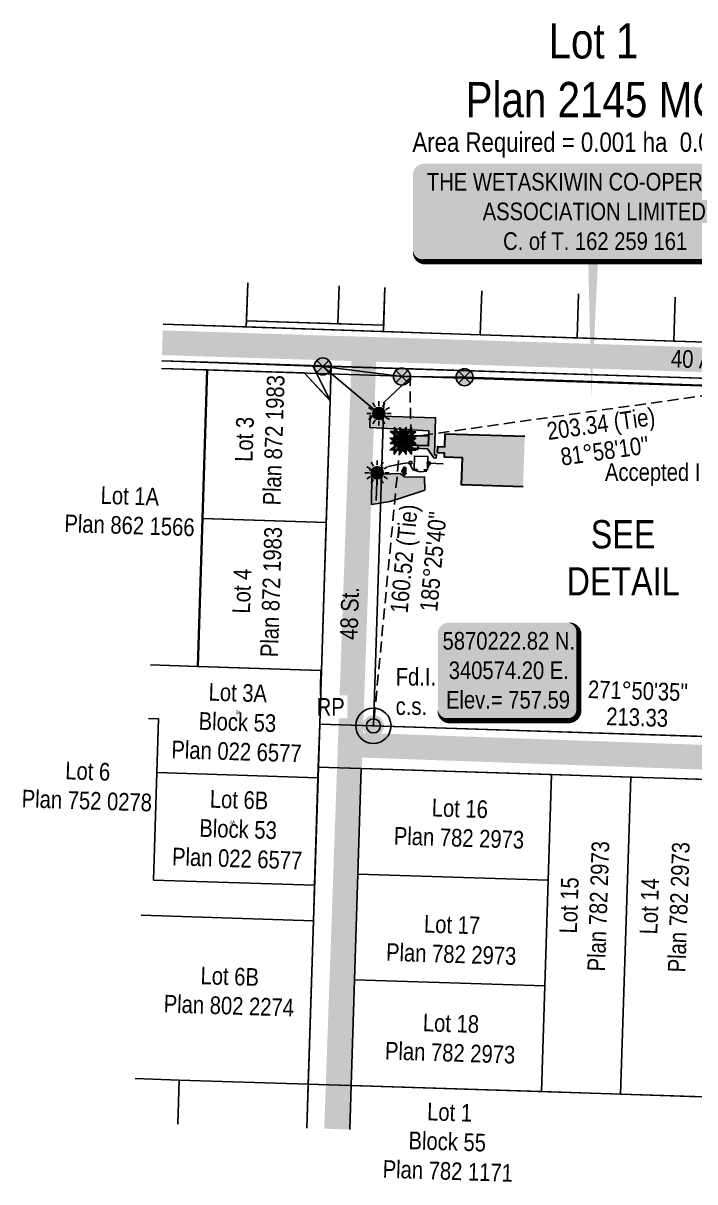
# Model space of a CAD drawing. Extents: x 337424 to 345320, y 5869779 to 5874235.
# Drawn here: x 340376 to 340757, y 5869964 to 5870621 of the extents above; entities that cross this region are included whole.
import ezdxf
from ezdxf.enums import TextEntityAlignment as Align

# ---------------------------------------------------------------- set-up
doc = ezdxf.new("R2010")
doc.units = 0
doc.header["$LTSCALE"] = 5
for name, pattern in [('foc-TIELINE', [1.875, 1.25, -0.625]), ('POWERLINE5', [7.8, 2.4, -0.6, 0.6, -0.6, 0.6, -0.6, 2.4]), ('UG_PIPE', [1.875, 1.25, -0.625])]:
    doc.linetypes.add(name, pattern=pattern)
for name, color, linetype in [('15', 37, 'Continuous'), ('30', 20, 'Continuous'), ('32', 7, 'Continuous'), ('35', 37, 'Continuous'), ('AS-FENCE', 48, 'foc-FENCE'), ('AS-OWNER', 7, 'Continuous'), ('AS-PIPE-UG', 44, 'UG_PIPE'), ('AS-POWER', 104, 'foc-POWER'), ('AS-POWER-EXISTING', 72, 'POWERLINE5'), ('AS-POWER-EXISTING-PP', 72, 'Continuous'), ('AS-POWER-EXISTING-T', 72, 'Continuous'), ('AS-ROADS', 254, 'Continuous'), ('AS-SYMBOL', 7, 'Continuous'), ('AS-TELEPHONE', 224, 'foc-TEL'), ('C-SYMBOL', 7, 'Continuous'), ('DETAIL-T', 7, 'Continuous'), ('L-AREAREQUIRED', 7, 'Continuous'), ('L-BD', 7, 'Continuous'), ('L-MON', 1, 'Continuous'), ('L-ROAD-T', 7, 'Continuous'), ('L-TIE', 7, 'foc-TIELINE'), ('L-TITLEDB', 4, 'Continuous'), ('L-TITLEDB-T', 4, 'Continuous'), ('P-PROPOSED', 10, 'Continuous'), ('P-PROPOSED-H', 21, 'Continuous')]:
    doc.layers.add(name, color=color, linetype=linetype)
doc.layers.add('AS-STRUCTURE', color=7, linetype='Continuous', lineweight=30, true_color=0x595959)
doc.layers.add('AS-STRUCTURE-H', color=7, linetype='Continuous', true_color=0xa8a8a8)
doc.styles.add('100L', font='ARIALN.TTF', dxfattribs={"height": 11})
doc.styles.add('175L', font='ARIALN.TTF', dxfattribs={"height": 20})
doc.styles.add('80', font='ARIALN.TTF', dxfattribs={"height": 10})
doc.styles.add('80CG', font='ARIALN.TTF', dxfattribs={"height": 10})
doc.styles.add('80L', font='ARIALN.TTF', dxfattribs={"height": 10})
doc.styles.add('foc-LtypeFont', font='ARIALN.TTF', dxfattribs={"height": 7.35})
doc.styles.add('MONOTXT', font='ARIALN.TTF', dxfattribs={"height": 0.2})
doc.linetypes.add('foc-FENCE', pattern='A,10,-1,["X",foc-LtypeFont,S=0.2,R=0,X=-0.625,Y=-0.75],-1.24', length=12.24)
doc.linetypes.add('foc-POWER', pattern='A,6,-1,["P",foc-LtypeFont,S=0.2,R=0,X=-0.625,Y=-0.75],-1.24,4', length=12.24)
doc.linetypes.add('foc-POWER-NOLINE', pattern='A,0,-4,["P",foc-LtypeFont,S=0.2,R=0,X=-0.625,Y=-0.75],-8.24', length=12.24)
doc.linetypes.add('foc-TEL', pattern='A,2,-1,["T",foc-LtypeFont,S=0.2,R=0,X=-0.425,Y=-0.75],-1.24,8', length=12.24)
doc.linetypes.add('foc-TEL-NOLINE', pattern='A,0,-2,["T",foc-LtypeFont,S=0.2,R=0,X=-0.425,Y=-0.75],-10.24', length=12.24)

# ---------------------------------------------------------------- blocks, each defined once
blk = doc.blocks.new('fdia')
at = {"color": 255, "const_width": 1}
blk.add_lwpolyline([(-0.5, 0, 1), (0.5, 0, 1)], format="xyb", close=True, dxfattribs=at)
blk = doc.blocks.new('Fdiaa')
blk.add_blockref('fdia', (0, 0))
blk = doc.blocks.new('fdib')
at = {"color": 1, "const_width": 1.6}
blk.add_lwpolyline([(-0.4, 0, 1), (0.4, 0, 1)], format="xyb", close=True, dxfattribs=at)
at = {"color": 1}
blk.add_circle((0, 0), 0.8, dxfattribs=at)
blk = doc.blocks.new('Fdibb')
blk.add_blockref('fdib', (0, 0))
blk = doc.blocks.new('fdicc')
for name in ['Fdibb', 'Fdiaa']:
    blk.add_blockref(name, (0, 0))
blk = doc.blocks.new('FDI')
blk.add_blockref('fdicc', (0, 0))
blk = doc.blocks.new('POWERPOLE')
h = blk.add_hatch(color=255)
edge = h.paths.add_edge_path()
edge.add_arc((0, 0), 0.96, 0, 360)
at = {"linetype": 'Continuous'}
for p, q in [((0.68, -0.68), (-0.68, 0.68)), ((-0.68, -0.68), (0.68, 0.68))]:
    blk.add_line(p, q, dxfattribs=at)
blk.add_circle((0, 0), 0.96, dxfattribs=at)
blk = doc.blocks.new('lightpole')
h = blk.add_hatch(color=255)
h.dxf.hatch_style = 1
h.paths.add_polyline_path([(-0.78, 0, 1), (0.78, 0, 1)])
h.paths.add_polyline_path([(0.68, 0, -1), (-0.68, 0, -1)], flags=16)
h = blk.add_hatch(color=13)
h.dxf.hatch_style = 1
edge = h.paths.add_edge_path()
edge.add_arc((0, 0), 0.682, 0, 360)
at = {"color": 13}
for p, q in [((0, 0.86), (0, 1.38)), ((-0.86, 0), (-1.38, 0)), ((-0.75, 0.43), (-1.19, 0.69)), ((-0.43, 0.75), (-0.69, 1.19)), ((0.43, 0.75), (0.69, 1.19)), ((0.75, 0.43), (1.19, 0.69)), ((0.86, 0), (1.38, 0)), ((-0.75, -0.43), (-1.19, -0.69)), ((-0.43, -0.75), (-0.69, -1.19)), ((0, -0.86), (0, -1.38)), ((0.43, -0.75), (0.69, -1.19)), ((0.75, -0.43), (1.19, -0.69))]:
    blk.add_line(p, q, dxfattribs=at)
blk.add_circle((0, 0), 0.682, dxfattribs=at)
blk = doc.blocks.new('Hydrant')
for points in [[(-2.9, 4.6), (0.4, 10.5), (0.6, 10.7), (0.8, 10.8), (1, 10.9), (1.3, 11), (1.6, 11), (1.9, 11), (2.3, 11), (2.6, 10.9), (2.9, 10.9), (3.3, 10.7), (3.6, 10.6), (4, 10.4), (4.4, 10.2), (4.8, 9.9), (5.2, 9.7), (5.5, 9.4), (5.8, 9.1), (6.1, 8.7), (6.3, 8.4), (6.4, 8.1), (6.5, 7.8), (6.6, 7.6), (6.6, 7.3), (6.5, 7), (4.4, 3.3)], [(-0.5, 8.9), (-0.3, 9.1), (-0.2, 9.2), (0, 9.3), (0.1, 9.3), (0.2, 9.4), (0.4, 9.4), (0.5, 9.4), (0.7, 9.5), (0.8, 9.5), (1, 9.5), (1.1, 9.4), (1.3, 9.4), (1.5, 9.4), (1.6, 9.4), (1.8, 9.3), (2, 9.3), (2.1, 9.2), (2.3, 9.2), (2.5, 9.1), (2.7, 9), (2.9, 8.9), (3.1, 8.9), (3.2, 8.7), (3.4, 8.6), (3.6, 8.5), (3.8, 8.4), (4, 8.3), (4.2, 8.1), (4.4, 8), (4.6, 7.8), (4.7, 7.7), (4.9, 7.5), (5, 7.4), (5.1, 7.2), (5.3, 7), (5.4, 6.9), (5.4, 6.7), (5.5, 6.6), (5.6, 6.4), (5.6, 6.3), (5.7, 6.2), (5.7, 6), (5.7, 5.9), (5.7, 5.7), (5.6, 5.5), (5.6, 5.4)], [(5.6, 5.5), (5.7, 5.8), (5.7, 5.9), (5.8, 6.1), (5.7, 6.3), (5.7, 6.4), (5.7, 6.5), (5.6, 6.7), (5.5, 6.8), (5.5, 7), (5.4, 7.1), (5.2, 7.3), (5.1, 7.4), (5, 7.6), (4.8, 7.8), (4.7, 7.9), (4.5, 8.1), (4.3, 8.2), (4.1, 8.4), (4, 8.5), (3.8, 8.6), (3.6, 8.7), (3.4, 8.9), (3.2, 9), (3, 9.1), (2.8, 9.1), (2.6, 9.2), (2.4, 9.3), (2.2, 9.3), (2.1, 9.4), (1.9, 9.4), (1.7, 9.5), (1.6, 9.5), (1.4, 9.5), (1.3, 9.6), (1.1, 9.6), (0.9, 9.6), (0.8, 9.6), (0.6, 9.6), (0.5, 9.5), (0.3, 9.5), (0.2, 9.5), (0.1, 9.4), (-0.1, 9.4), (-0.2, 9.2), (-0.3, 9.1), (-0.4, 9)], [(-2.9, -4.6), (0.4, -10.5), (0.6, -10.7), (0.8, -10.8), (1, -10.9), (1.3, -11), (1.6, -11), (1.9, -11), (2.3, -11), (2.6, -10.9), (2.9, -10.9), (3.3, -10.7), (3.6, -10.6), (4, -10.4), (4.4, -10.2), (4.8, -9.9), (5.2, -9.7), (5.5, -9.4), (5.8, -9.1), (6.1, -8.7), (6.3, -8.4), (6.4, -8.1), (6.5, -7.8), (6.6, -7.6), (6.6, -7.3), (6.5, -7), (4.4, -3.3)], [(-0.5, -8.9), (-0.3, -9.1), (-0.2, -9.2), (0, -9.3), (0.1, -9.3), (0.2, -9.4), (0.4, -9.4), (0.5, -9.4), (0.7, -9.5), (0.8, -9.5), (1, -9.5), (1.1, -9.4), (1.3, -9.4), (1.5, -9.4), (1.6, -9.4), (1.8, -9.3), (2, -9.3), (2.1, -9.2), (2.3, -9.2), (2.5, -9.1), (2.7, -9), (2.9, -8.9), (3.1, -8.9), (3.2, -8.7), (3.4, -8.6), (3.6, -8.5), (3.8, -8.4), (4, -8.3), (4.2, -8.1), (4.4, -8), (4.6, -7.8), (4.7, -7.7), (4.9, -7.5), (5, -7.4), (5.1, -7.2), (5.3, -7), (5.4, -6.9), (5.4, -6.7), (5.5, -6.6), (5.6, -6.4), (5.6, -6.3), (5.7, -6.2), (5.7, -6), (5.7, -5.9), (5.7, -5.7), (5.6, -5.5), (5.6, -5.4)], [(5.6, -5.5), (5.7, -5.8), (5.7, -5.9), (5.8, -6.1), (5.7, -6.3), (5.7, -6.4), (5.7, -6.5), (5.6, -6.7), (5.5, -6.8), (5.5, -7), (5.4, -7.1), (5.2, -7.3), (5.1, -7.4), (5, -7.6), (4.8, -7.8), (4.7, -7.9), (4.5, -8.1), (4.3, -8.2), (4.1, -8.4), (4, -8.5), (3.8, -8.6), (3.6, -8.7), (3.4, -8.9), (3.2, -9), (3, -9.1), (2.8, -9.1), (2.6, -9.2), (2.4, -9.3), (2.2, -9.3), (2.1, -9.4), (1.9, -9.4), (1.7, -9.5), (1.6, -9.5), (1.4, -9.5), (1.3, -9.6), (1.1, -9.6), (0.9, -9.6), (0.8, -9.6), (0.6, -9.6), (0.5, -9.5), (0.3, -9.5), (0.2, -9.5), (0.1, -9.4), (-0.1, -9.4), (-0.2, -9.2), (-0.3, -9.1), (-0.4, -9)]]:
    blk.add_lwpolyline(points)
for points in [[(-0.2, -1.2), (-0.2, -1.1, -0.174095), (-0.9, -0.7), (-1, -0.7, -0.150437), (-1.2, 0), (-1, -0.2), (-0.9, 0, 0.150437), (-0.8, -0.5), (-0.8, -0.6, 0.168265), (-0.2, -1), (-0.2, -0.9), (0, -1)], [(-0.1, -0.6), (-0.6, -0.1, -0.414213), (-0.6, 0.1), (-0.1, 0.6, -0.414214), (0.1, 0.6), (0.6, 0.1, -0.414213), (0.6, -0.1), (0.1, -0.6, -0.414214)]]:
    blk.add_lwpolyline(points, format="xyb", close=True)
blk.add_lwpolyline([(4.7, -2.9), (4.7, -3, 0.286746), (4.7, 3), (4.7, 2.9)], format="xyb")
for radius in [5.5, 4.7, 1.3, 0.8]:
    blk.add_circle((0, 0), radius)
blk = doc.blocks.new('*U444')
h = blk.add_hatch(color=254)
edge = h.paths.add_edge_path()
edge.add_line((-34, -28.5), (34, -28.5))
edge.add_arc((34, -22.5), 6, 270, 360)
edge.add_line((40, -22.5), (40, 21))
edge.add_arc((34, 21), 6, 0, 90)
edge.add_line((34, 27), (-34, 27))
edge.add_arc((-34, 21), 6, 90, 180)
edge.add_line((-40, 21), (-40, -22.5))
edge.add_arc((-34, -22.5), 6, 180, 270)
at = {"color": 1, "flags": 128}
blk.add_lwpolyline([(-34, -28.5, 3, 3, 0), (34, -28.5, 3, 3, 0.414214), (40, -22.5, 3, 3, 0), (40, 21, 3, 0, 0.414214), (34, 27, 0, 0, 0), (-34, 27, 0, 0, 0.414214), (-40, 21, 0, 0, 0), (-40, -22.5, 0, 3, 0.414214)], format="xyseb", close=True, dxfattribs=at)
blk.add_lwpolyline([(-26.13, -25.48, 0, 10, 0), (0, 0, 5, 5, 0)], format="xyseb", dxfattribs=at)
at = {"color": 1, "style": '80'}
blk.add_attdef('ENTER_TEXT_001', (-35.99, -5), '', height=10, dxfattribs=at)
blk = doc.blocks.new('TEMP')
h = blk.add_hatch(color=255)
h.dxf.hatch_style = 1
h.paths.add_polyline_path([(0, 0.25), (-0.67, 1.15), (-0.67, 0.67), (-1.15, 0.67), (-0.25, 0), (-1.15, -0.67), (-0.67, -0.67), (-0.67, -1.15), (0, -0.25), (0.67, -1.15), (0.67, -0.67), (1.15, -0.67), (0.25, 0), (1.15, 0.67), (0.67, 0.67), (0.67, 1.15)])
h.paths.add_polyline_path([(0.57, 0.85), (0.57, 0.57), (0.85, 0.57), (0.08, 0), (0.85, -0.57), (0.57, -0.57), (0.57, -0.85), (0, -0.08), (-0.57, -0.85), (-0.57, -0.57), (-0.85, -0.57), (-0.08, 0), (-0.85, 0.57), (-0.57, 0.57), (-0.57, 0.85), (0, 0.08)], flags=16)
h = blk.add_hatch(color=1)
h.dxf.hatch_style = 1
h.paths.add_polyline_path([(0, 0.08), (-0.57, 0.85), (-0.57, 0.57), (-0.85, 0.57), (-0.08, 0), (-0.85, -0.57), (-0.57, -0.57), (-0.57, -0.85), (0, -0.08), (0.57, -0.85), (0.57, -0.57), (0.85, -0.57), (0.08, 0), (0.85, 0.57), (0.57, 0.57), (0.57, 0.85)])
at = {"color": 1}
for p, q in [((-0.08, 0), (0.08, 0)), ((0, 0.08), (0, -0.08))]:
    blk.add_line(p, q, dxfattribs=at)
at = {"color": 255, "flags": 128}
blk.add_lwpolyline([(-0.25, 0), (-1.15, 0.67), (-0.67, 0.67), (-0.67, 1.15), (0, 0.25), (0.67, 1.15), (0.67, 0.67), (1.15, 0.67), (0.25, 0), (1.15, -0.67), (0.67, -0.67), (0.67, -1.15), (0, -0.25), (-0.67, -1.15), (-0.67, -0.67), (-1.15, -0.67)], close=True, dxfattribs=at)
at = {"color": 1, "flags": 128}
blk.add_lwpolyline([(-0.08, 0), (-0.85, 0.57), (-0.57, 0.57), (-0.57, 0.85), (0, 0.08), (0.57, 0.85), (0.57, 0.57), (0.85, 0.57), (0.08, 0), (0.85, -0.57), (0.57, -0.57), (0.57, -0.85), (0, -0.08), (-0.57, -0.85), (-0.57, -0.57), (-0.85, -0.57)], close=True, dxfattribs=at)
blk = doc.blocks.new('*U447')
h = blk.add_hatch(color=59)
edge = h.paths.add_edge_path()
edge.add_line((-96.5, -28.5), (96.5, -28.5))
edge.add_arc((96.5, -22.5), 6, 270, 360)
edge.add_line((102.5, -22.5), (102.5, 21))
edge.add_arc((96.5, 21), 6, 0, 90)
edge.add_line((96.5, 27), (-96.5, 27))
edge.add_arc((-96.5, 21), 6, 90, 180)
edge.add_line((-102.5, 21), (-102.5, -22.5))
edge.add_arc((-96.5, -22.5), 6, 180, 270)
at = {"color": 1, "flags": 128}
blk.add_lwpolyline([(-96.5, -28.5, 3, 3, 0), (96.5, -28.5, 3, 3, 0.414214), (102.5, -22.5, 3, 3, 0), (102.5, 21, 3, 0, 0.414214), (96.5, 27, 0, 0, 0), (-96.5, 27, 0, 0, 0.414214), (-102.5, 21, 0, 0, 0), (-102.5, -22.5, 0, 3, 0.414214)], format="xyseb", close=True, dxfattribs=at)
blk.add_lwpolyline([(-1.32, -105.77, 0, 7.5, 0), (0, 0, 0, 0, 0)], format="xyseb", dxfattribs=at)
at = {"color": 1, "style": '80'}
blk.add_attdef('ENTER_TEXT_001', (-35.99, -5), '', height=10, dxfattribs=at)

msp = doc.modelspace()

# ---------------------------------------------------------------- hatches: boundary and pattern name
at = {"layer": 'AS-ROADS'}
h = msp.add_hatch(color=256, dxfattribs=at)
h.dxf.hatch_style = 1
h.paths.add_polyline_path([(340572.235, 5870391.879), (340605.64, 5870390.141), (340605.59, 5870387.469), (340605.394, 5870381.637), (340593.079, 5870381.983), (340592.866, 5870381.988), (340592.798, 5870380.374), (340593.163, 5870380.359), (340604.96, 5870379.86), (340608.46, 5870374.677), (340609.869, 5870374.665), (340609.908, 5870376.394), (340608.926, 5870376.419), (340609.399, 5870397.488), (340572.368, 5870398.658)])
h = msp.add_hatch(color=256, dxfattribs=at)
h.dxf.hatch_style = 1
h.paths.add_polyline_path([(340573.101, 5870348.394), (340583.713, 5870349.924), (340599.362, 5870355.055), (340603.427, 5870356.47), (340603.197, 5870363.813), (340591.925, 5870364.022), (340589.462, 5870365.831), (340573.378, 5870365.32)])
at = {"layer": 'AS-STRUCTURE-H'}
h = msp.add_hatch(color=256, dxfattribs=at)
h.dxf.hatch_style = 1
h.paths.add_polyline_path([(340593.079, 5870381.983), (340593.204, 5870387.492), (340605.375, 5870387.159), (340605.267, 5870381.641)])
h = msp.add_hatch(color=256, dxfattribs=at)
h.dxf.hatch_style = 1
h.paths.add_polyline_path([(340610.596, 5870377.633), (340610.71, 5870381.102), (340614.739, 5870380.97), (340614.985, 5870388.45), (340660.056, 5870386.97), (340659.116, 5870358.347), (340624.205, 5870359.493), (340624.706, 5870374.766), (340614.546, 5870375.1), (340614.625, 5870377.5)])
at = {"layer": 'P-PROPOSED-H'}
h = msp.add_hatch(color=256, dxfattribs=at)
h.dxf.hatch_style = 1
h.paths.add_polyline_path([(340589.384, 5870382.589), (340592.433, 5870382.52), (340592.516, 5870386.179), (340589.467, 5870386.248)])

# ---------------------------------------------------------------- linework, layer by layer
at = {"layer": '15', "color": 7, "linetype": 'Continuous'}
for p, q in [((340502.896, 5870473.962), (340502.156, 5870452.478)), ((340580.004, 5870449.976), (340580.733, 5870471.364)), ((340745.476, 5870465.864), (340744.662, 5870440.891)), ((340502.037, 5870449), (340454.899, 5870450.535)), ((340502.156, 5870452.478), (340502.037, 5870449)), ((340502.037, 5870449), (340579.882, 5870446.399)), ((340579.882, 5870446.399), (340580.004, 5870449.976)), ((340634.81, 5870444.563), (340579.882, 5870446.399)), ((340689.736, 5870442.726), (340634.81, 5870444.563)), ((340744.662, 5870440.891), (340689.736, 5870442.726)), ((340769.027, 5870440.075), (340744.662, 5870440.891)), ((340454.13, 5870429.722), (340550.277, 5870426.619)), ((340479.791, 5870424.638), (340477.076, 5870340.421)), ((340479.791, 5870424.638), (340534.912, 5870422.863)), ((340534.912, 5870422.863), (340549.649, 5870407.145)), ((340550.14, 5870422.373), (340549.649, 5870407.145)), ((340550.277, 5870426.619), (340550.14, 5870422.373)), ((340550.277, 5870426.619), (341072.354, 5870409.77)), ((340549.649, 5870407.145), (340547.427, 5870338.166)), ((340477.076, 5870340.421), (340474.371, 5870256.503)), ((340547.427, 5870338.166), (340544.725, 5870254.253)), ((340474.371, 5870256.503), (340447.768, 5870257.354)), ((340544.42, 5870254.263), (340474.371, 5870256.503)), ((340544.42, 5870254.263), (340543.748, 5870223.797)), ((340544.725, 5870254.253), (340544.42, 5870254.263)), ((340452.374, 5870226.719), (340446.644, 5870226.903)), ((340452.374, 5870226.719), (340451.4, 5870196.273)), ((340542.967, 5870199.431), (340543.748, 5870223.797)), ((340574.204, 5870222.817), (340543.748, 5870223.797)), ((340574.204, 5870222.817), (340787.38, 5870215.972)), ((340542.773, 5870193.364), (340542.967, 5870199.431)), ((340567.332, 5870198.646), (340542.967, 5870199.431)), ((340565.411, 5870138.729), (340567.332, 5870198.646)), ((340675.243, 5870195.18), (340567.332, 5870198.646)), ((340451.4, 5870196.273), (340449.451, 5870135.362)), ((340540.82, 5870132.453), (340542.773, 5870193.364)), ((340720.191, 5870193.741), (340675.243, 5870195.18)), ((340765.138, 5870192.304), (340720.191, 5870193.741)), ((340449.451, 5870135.362), (340540.82, 5870132.453)), ((340540.175, 5870112.358), (340540.82, 5870132.453)), ((340563.49, 5870078.813), (340565.411, 5870138.729)), ((340442.53, 5870115.464), (340540.175, 5870112.358)), ((340540.175, 5870112.358), (340537.203, 5870019.678)), ((340561.58, 5870018.893), (340563.49, 5870078.813)), ((340464.093, 5870022.02), (340439.11, 5870022.82)), ((340537.203, 5870019.678), (340464.093, 5870022.02)), ((340537.203, 5870019.678), (340561.58, 5870018.893)), ((340561.58, 5870018.893), (340669.479, 5870015.446)), ((340669.479, 5870015.446), (340714.421, 5870014.01)), ((340714.421, 5870014.01), (340759.368, 5870012.572))]:
    msp.add_line(p, q, dxfattribs=at)
at = {"layer": '30', "color": 7, "linetype": 'Continuous'}
for p, q in [((340502.896, 5870473.962), (340502.156, 5870452.478)), ((340554.055, 5870450.811), (340554.787, 5870472.23)), ((340580.004, 5870449.976), (340580.733, 5870471.364)), ((340635.655, 5870469.53), (340634.81, 5870444.563)), ((340690.575, 5870467.697), (340689.736, 5870442.726)), ((340745.476, 5870465.864), (340744.662, 5870440.891)), ((340502.037, 5870449), (340454.899, 5870450.535)), ((340502.156, 5870452.478), (340502.037, 5870449)), ((340554.055, 5870450.811), (340502.156, 5870452.478)), ((340580.004, 5870449.976), (340554.055, 5870450.811)), ((340579.882, 5870446.399), (340580.004, 5870449.976)), ((340634.81, 5870444.563), (340579.882, 5870446.399)), ((340689.736, 5870442.726), (340634.81, 5870444.563)), ((340744.662, 5870440.891), (340689.736, 5870442.726)), ((340453.973, 5870425.468), (340479.791, 5870424.638)), ((340479.791, 5870424.638), (340477.076, 5870340.421)), ((340479.791, 5870424.638), (340534.912, 5870422.863)), ((340534.912, 5870422.863), (340549.649, 5870407.145)), ((340595.824, 5870420.902), (340580.103, 5870406.165)), ((340793.681, 5870414.529), (340595.824, 5870420.902)), ((340549.649, 5870407.145), (340547.427, 5870338.166)), ((340580.103, 5870406.165), (340574.204, 5870222.817)), ((340477.076, 5870340.421), (340474.371, 5870256.503)), ((340477.076, 5870340.421), (340547.427, 5870338.166)), ((340547.427, 5870338.166), (340544.725, 5870254.253)), ((340474.371, 5870256.503), (340447.768, 5870257.354)), ((340544.42, 5870254.263), (340474.371, 5870256.503)), ((340543.748, 5870223.797), (340544.725, 5870254.253)), ((340544.725, 5870254.253), (340544.42, 5870254.263)), ((340452.374, 5870226.719), (340446.644, 5870226.903)), ((340452.374, 5870226.719), (340451.4, 5870196.273)), ((340542.967, 5870199.431), (340543.748, 5870223.797)), ((340574.204, 5870222.817), (340787.38, 5870215.972)), ((340542.773, 5870193.364), (340542.967, 5870199.431)), ((340565.411, 5870138.729), (340567.332, 5870198.646)), ((340675.243, 5870195.18), (340567.332, 5870198.646)), ((340451.4, 5870196.273), (340449.451, 5870135.362)), ((340540.82, 5870132.453), (340542.773, 5870193.364)), ((340675.243, 5870195.18), (340673.322, 5870135.267)), ((340720.191, 5870193.741), (340675.243, 5870195.18)), ((340714.421, 5870014.01), (340720.191, 5870193.741)), ((340765.138, 5870192.304), (340720.191, 5870193.741)), ((340449.451, 5870135.362), (340540.82, 5870132.453)), ((340540.175, 5870112.358), (340540.82, 5870132.453)), ((340563.49, 5870078.813), (340565.411, 5870138.729)), ((340565.411, 5870138.729), (340673.322, 5870135.267)), ((340671.405, 5870075.353), (340673.322, 5870135.267)), ((340442.53, 5870115.464), (340540.175, 5870112.358)), ((340540.175, 5870112.358), (340537.203, 5870019.678)), ((340561.58, 5870018.893), (340563.49, 5870078.813)), ((340563.49, 5870078.813), (340671.405, 5870075.353)), ((340671.405, 5870075.353), (340669.479, 5870015.446)), ((340464.093, 5870022.02), (340439.11, 5870022.82)), ((340537.203, 5870019.678), (340464.093, 5870022.02)), ((340536.405, 5869994.762), (340537.203, 5870019.678)), ((340560.781, 5869993.978), (340561.58, 5870018.893)), ((340561.58, 5870018.893), (340669.479, 5870015.446)), ((340669.479, 5870015.446), (340714.421, 5870014.01)), ((340714.421, 5870014.01), (340759.368, 5870012.572))]:
    msp.add_line(p, q, dxfattribs=at)
at = {"layer": '32', "color": 7, "linetype": 'Continuous'}
for p, q in [((340451.4, 5870196.273), (340542.773, 5870193.364)), ((340464.093, 5870022.02), (340463.29, 5869997.038))]:
    msp.add_line(p, q, dxfattribs=at)
at = {"layer": '35', "color": 3}
msp.add_circle((340574.204, 5870222.817), 9.998, dxfattribs=at)
at = {"layer": 'AS-FENCE', "flags": 128}
for points in [[(340599.241, 5870368.099), (340597.39, 5870368.222), (340597.486, 5870375.763), (340605.044, 5870375.575), (340604.82, 5870367.978)], [(340604.82, 5870367.978), (340602.892, 5870367.963)]]:
    msp.add_lwpolyline(points, dxfattribs=at)
at = {"layer": 'AS-PIPE-UG', "flags": 128}
msp.add_lwpolyline([(340595.472, 5870387.43), (340595.044, 5870409.752), (340595.265, 5870424.98)], dxfattribs=at)
at = {"layer": 'AS-POWER', "linetype": 'foc-POWER-NOLINE', "flags": 128}
for points in [[(340454.13, 5870429.722), (340545.479, 5870426.583)], [(340625.932, 5870420.424), (341097.422, 5870404.694)]]:
    msp.add_lwpolyline(points, dxfattribs=at)
at = {"layer": 'AS-POWER', "flags": 128}
for points in [[(340545.479, 5870426.583), (340577.302, 5870399.908)], [(340545.479, 5870426.583), (340590.39, 5870420.844), (340625.932, 5870420.424)], [(340605.631, 5870371.664), (340613.814, 5870371.334)], [(340576.365, 5870366.283), (340575.863, 5870350.486)]]:
    msp.add_lwpolyline(points, dxfattribs=at)
at = {"layer": 'AS-POWER-EXISTING', "flags": 128}
for points in [[(340594.408, 5870372.012), (340590.9, 5870371.474), (340571.774, 5870367.76)], [(340594.959, 5870371.371), (340596.63, 5870367.886), (340600.779, 5870366.775), (340605.51, 5870367.232), (340605.487, 5870371.225)]]:
    msp.add_lwpolyline(points, dxfattribs=at)
at = {"layer": 'AS-POWER-EXISTING-T', "flags": 128}
msp.add_lwpolyline([(340594.44, 5870372.757), (340595.998, 5870372.7), (340595.94, 5870371.338), (340594.382, 5870371.39)], close=True, dxfattribs=at)
at = {"layer": 'AS-ROADS', "const_width": 13.997, "flags": 128}
for points in [[(340454.509, 5870439.989), (341097.937, 5870419.832)], [(340553.322, 5869994.218), (340569.052, 5870437.733)], [(340562.33, 5870212.027), (341076.011, 5870193.922)]]:
    msp.add_lwpolyline(points, dxfattribs=at)
at = {"layer": 'AS-ROADS', "flags": 128}
for points in [[(340572.235, 5870391.879), (340605.64, 5870390.141), (340605.59, 5870387.469), (340605.394, 5870381.637), (340593.079, 5870381.983), (340592.866, 5870381.988), (340592.798, 5870380.374), (340593.163, 5870380.359), (340604.96, 5870379.86), (340608.46, 5870374.677), (340609.869, 5870374.665), (340609.908, 5870376.394), (340608.926, 5870376.419), (340609.399, 5870397.488), (340572.368, 5870398.658)], [(340573.101, 5870348.394), (340583.713, 5870349.924), (340599.362, 5870355.055), (340603.427, 5870356.47), (340603.197, 5870363.813), (340591.925, 5870364.022), (340589.462, 5870365.831), (340573.378, 5870365.32)]]:
    msp.add_lwpolyline(points, close=True, dxfattribs=at)
at = {"layer": 'AS-STRUCTURE', "flags": 128}
for points in [[(340593.079, 5870381.983), (340593.204, 5870387.492), (340605.375, 5870387.159), (340605.267, 5870381.641)], [(340594.245, 5870379.612), (340599.497, 5870379.449), (340599.521, 5870381.789), (340594.326, 5870381.953)]]:
    msp.add_lwpolyline(points, close=True, dxfattribs=at)
msp.add_lwpolyline([(340659.116, 5870358.347), (340624.205, 5870359.493), (340624.706, 5870374.766), (340614.546, 5870375.1), (340614.625, 5870377.5), (340610.596, 5870377.633), (340610.71, 5870381.102), (340614.739, 5870380.97), (340614.985, 5870388.45), (340660.056, 5870386.97)], dxfattribs=at)
at = {"layer": 'AS-TELEPHONE', "linetype": 'foc-TEL-NOLINE', "flags": 128}
for points in [[(340453.973, 5870425.468), (340595.824, 5870420.902), (341097.423, 5870404.745)], [(340549.68, 5870407.19), (340550.305, 5870426.672)]]:
    msp.add_lwpolyline(points, dxfattribs=at)
at = {"layer": 'L-TIE', "flags": 128}
for points in [[(340592.516, 5870386.179), (340793.822, 5870414.578)], [(340589.384, 5870382.589), (340574.204, 5870222.817)]]:
    msp.add_lwpolyline(points, dxfattribs=at)
at = {"layer": 'L-TITLEDB'}
for p, q in [((340477.405, 5870340.434), (340480.104, 5870424.669)), ((340534.942, 5870422.905), (340549.68, 5870407.19)), ((340549.68, 5870407.19), (340547.466, 5870338.193)), ((340474.716, 5870256.498), (340477.405, 5870340.434)), ((340477.405, 5870340.434), (340547.752, 5870338.184)), ((340547.466, 5870338.193), (340544.773, 5870254.257)), ((340544.773, 5870254.257), (340474.716, 5870256.498))]:
    msp.add_line(p, q, dxfattribs=at)
at = {"layer": 'L-TITLEDB', "flags": 128}
for points in [[(340502.037, 5870449), (340502.896, 5870473.962)], [(340554.787, 5870472.23), (340554.055, 5870450.811)], [(340579.882, 5870446.399), (340580.733, 5870471.364)], [(340634.81, 5870444.563), (340635.655, 5870469.53)], [(340690.575, 5870467.697), (340689.736, 5870442.726)], [(340744.662, 5870440.891), (340745.476, 5870465.864)], [(341073.834, 5870454.903), (341073.215, 5870436.015), (341066.923, 5870430.116), (341005.707, 5870432.16), (340916.888, 5870435.132), (340769.027, 5870440.075), (340634.81, 5870444.563), (340454.898, 5870450.53)], [(340580.004, 5870449.976), (340502.156, 5870452.478)], [(340480.241, 5870428.926), (340454.132, 5870429.759)], [(340480.241, 5870428.926), (340550.305, 5870426.672), (340549.68, 5870407.19)], [(340453.973, 5870425.468), (340479.791, 5870424.638)], [(340480.104, 5870424.669), (340534.942, 5870422.905)], [(340793.958, 5870418.835), (340550.305, 5870426.672)], [(340547.466, 5870338.193), (340549.68, 5870407.19)], [(340447.768, 5870257.359), (340474.716, 5870256.498)], [(340544.773, 5870254.257), (340542.819, 5870193.362)], [(340446.644, 5870226.903), (340452.374, 5870226.719), (340449.451, 5870135.362), (340540.82, 5870132.453)], [(340543.795, 5870223.793), (340787.38, 5870215.972)], [(340574.204, 5870222.817), (340787.38, 5870215.972)], [(340543.013, 5870199.431), (340786.598, 5870191.61)], [(340561.58, 5870018.893), (340567.332, 5870198.646)], [(340542.773, 5870193.364), (340451.4, 5870196.273)], [(340542.819, 5870193.362), (340537.205, 5870019.744)], [(340669.479, 5870015.446), (340675.243, 5870195.18)], [(340720.191, 5870193.741), (340714.421, 5870014.01)], [(340673.322, 5870135.267), (340565.411, 5870138.729)], [(340540.175, 5870112.358), (340442.53, 5870115.464)], [(340563.49, 5870078.813), (340671.405, 5870075.353)], [(340439.111, 5870022.852), (340464.093, 5870022.02), (340537.205, 5870019.744)], [(340464.093, 5870022.02), (340463.29, 5869997.038)], [(340536.405, 5869994.762), (340537.203, 5870019.678)], [(340537.205, 5870019.744), (341058.79, 5870002.996)], [(340561.58, 5870018.893), (340560.781, 5869993.978)]]:
    msp.add_lwpolyline(points, dxfattribs=at)
at = {"layer": 'L-TITLEDB'}
for points in [[(340824.71, 5870417.851), (340595.941, 5870425.17)], [(340787.411, 5870215.973), (340574.204, 5870222.817), (340580.09, 5870406.175), (340595.805, 5870420.913), (340793.783, 5870414.558), (340787.408, 5870215.971)], [(340824.574, 5870413.594), (340595.805, 5870420.913)]]:
    msp.add_lwpolyline(points, dxfattribs=at)
at = {"layer": 'P-PROPOSED'}
msp.add_lwpolyline([(340589.384, 5870382.589), (340592.433, 5870382.52), (340592.516, 5870386.179), (340589.467, 5870386.248)], close=True, dxfattribs=at)

# ---------------------------------------------------------------- block references
at = {"layer": 'AS-OWNER'}
ref = msp.add_blockref('*U447', (340699.21, 5870514.465), dxfattribs=dict(at, xscale=0.99979641, yscale=0.99979641, zscale=0.99979641))
ref.add_attrib('ENTER_TEXT_001', 'THE WETASKIWIN CO-OPERATIVE', (340604.564, 5870526.303), dxfattribs={"layer": '0', "color": 1, "height": 9.99796, "style": '80'})
ref.add_attrib('ENTER_TEXT_002', 'ASSOCIATION LIMITED', (340636.201, 5870509.462), dxfattribs={"layer": '0', "color": 1, "height": 9.99796, "style": '80'})
ref.add_attrib('ENTER_TEXT_003', 'C. of T. 162 259 161', (340647.778, 5870492.622), dxfattribs={"layer": '0', "color": 1, "height": 9.99796, "style": '80'})
at = {"layer": 'AS-POWER-EXISTING', "xscale": 0.99979641, "yscale": 0.99979641, "zscale": 0.99979641}
msp.add_blockref('POWERPOLE', (340605.631, 5870371.664), dxfattribs=at)
at = {"layer": 'AS-POWER-EXISTING-PP', "xscale": 4.998982049999996, "yscale": 4.998982049999996, "zscale": 4.998982049999996}
for p in [(340545.479, 5870426.583), (340590.39, 5870420.844), (340625.932, 5870420.424)]:
    msp.add_blockref('POWERPOLE', p, dxfattribs=at)
at = {"layer": 'AS-SYMBOL'}
for name, p, xscale, yscale, zscale in [('lightpole', (340577.302, 5870399.908), 4.998982049999996, 4.998982049999996, 4.998982049999996), ('lightpole', (340576.337, 5870366.282), 4.998982049999996, 4.998982049999996, 4.998982049999996), ('Hydrant', (340591.437, 5870367.305), 0.1999592819999999, 0.1999592819999999, 0.1999592819999999)]:
    msp.add_blockref(name, p, dxfattribs=dict(at, xscale=xscale, yscale=yscale, zscale=zscale))
at = {"layer": 'DETAIL-T'}
ref = msp.add_blockref('*U444', (340650.764, 5870254.257), dxfattribs=dict(at, xscale=0.99979641, yscale=0.99979641, zscale=0.99979641))
ref.add_attrib('ENTER_TEXT_001', '5870222.82 N.', (340613.452, 5870266.027), dxfattribs={"layer": '0', "color": 1, "height": 9.99796, "style": '80'})
ref.add_attrib('ENTER_TEXT_002', '340574.20 E.', (340616.951, 5870249.323), dxfattribs={"layer": '0', "color": 1, "height": 9.99796, "style": '80'})
ref.add_attrib('ENTER_TEXT_003', 'Elev.= 757.59', (340615.382, 5870232.618), dxfattribs={"layer": '0', "color": 1, "height": 9.99796, "style": '80'})
at = {"layer": 'L-MON'}
for name, p, xscale, yscale, zscale in [('TEMP', (340589.467, 5870386.248), 5, 5, 5), ('TEMP', (340592.516, 5870386.179), 5, 5, 5), ('TEMP', (340589.384, 5870382.589), 5, 5, 5), ('TEMP', (340592.433, 5870382.52), 5, 5, 5), ('FDI', (340574.204, 5870222.817), 4.999999999999995, 4.999999999999995, 4.999999999999995)]:
    msp.add_blockref(name, p, dxfattribs=dict(at, xscale=xscale, yscale=yscale, zscale=zscale))

# ---------------------------------------------------------------- texts
at = {"layer": '35', "color": 7, "linetype": 'Continuous', "style": 'MONOTXT', "width": 0.727449}
for s, p in [('3A', (340497.392, 5870230.452)), ('6B', (340494.405, 5870167.967))]:
    msp.add_text(s, height=2.0619, rotation=357.610918, dxfattribs=at).set_placement(p, align=Align.MIDDLE)
at = {"layer": 'C-SYMBOL', "color": 3, "insert": (340699.045, 5870621.183), "char_height": 19.99593, "width": 144.41343, "attachment_point": 2, "style": '175L'}
msp.add_mtext('Lot 1\\PPlan 2145 MC', dxfattribs=at)
at = {"layer": 'DETAIL-T', "color": 3, "insert": (340715.849, 5870318.107), "char_height": 15.9967, "width": 63.62317, "attachment_point": 5, "style": '80CG'}
msp.add_mtext('SEE\\PDETAIL', dxfattribs=at)
at = {"layer": 'L-AREAREQUIRED', "color": 5, "style": '100L'}
msp.add_text('Area Required = 0.001 ha  0.003 Ac.', height=10.99776, dxfattribs=at).set_placement((340698.778, 5870544.935), align=Align.BOTTOM_CENTER)
at = {"layer": 'L-BD', "style": '80L'}
for s, height, rotation, p in [('203.34 (Tie)', 9.99796, 8.03, (340703.443, 5870392.877)), ("81°58'10''", 9.998, 8.03, (340705.433, 5870378.77)), ("271°50'35''", 9.99796, 358.1609, (340724.32, 5870242.698)), ('213.33', 9.998, 358.1609, (340723.839, 5870227.709))]:
    msp.add_text(s, height=height, rotation=rotation, dxfattribs=at).set_placement(p, align=Align.MIDDLE)
at = {"layer": 'L-BD', "insert": (340586.551, 5870318.04), "char_height": 9.99796, "width": 61.75414, "attachment_point": 2, "rotation": 84.572642, "style": '80L'}
msp.add_mtext("160.52 (Tie)\\P185°25'40'' ", dxfattribs=at)
at = {"layer": 'L-MON', "attachment_point": 1, "style": '80L'}
for s, width, insert, char_height in [('\\pi67.355;Fd.I.\\P\\pi65.684;Bent\\P\\pi4.7825;Accepted I. Hole', 88.33298, (340700.792, 5870405.049), 9.99796), ('Fd.I.\\Pc.s.', 22.04407, (340586.826, 5870255.66), 9.998)]:
    msp.add_mtext_dynamic_manual_height_columns(s, width=width, gutter_width=50, heights=[0], dxfattribs=dict(at, insert=insert, char_height=char_height))
at = {"layer": 'L-ROAD-T', "char_height": 9.998, "attachment_point": 1, "style": '80L'}
for s, insert, rotation in [('40 Ave.', (340743.205, 5870436.117), 358.026133), ('48 St.', (340555.169, 5870271.732), 88.162104)]:
    msp.add_mtext_dynamic_manual_height_columns(s, width=37.97176, gutter_width=50, heights=[0], dxfattribs=dict(at, insert=insert, rotation=rotation))
at = {"layer": 'L-TITLEDB-T', "char_height": 9.99796, "attachment_point": 1, "style": '80L'}
for s, width, insert, rotation in [('\\pi24.053;Lot 3\\P\\pi-0.11657;Plan 872 1983', 72.22142, (340494.821, 5870348.641), 88.168204), ('\\pi21.453;Lot 1A\\P\\pi1.3893;Plan 862 1566', 75.23317, (340398.241, 5870359.388), 358.162687), ('\\pi24.063;Lot 4\\P\\pi-0.11657;Plan 872 1983', 72.22142, (340493.374, 5870262.587), 88.168204), ('\\pi21.453;Lot 3A\\P\\pi16.345;Block 53\\P\\pi1.3893;Plan 022 6577', 75.23317, (340459.481, 5870247.84), 358.162687), ('\\pi25.559;Lot 6\\P\\pi1.3757;Plan 752 0278', 75.23317, (340374.056, 5870203.333), 358.171248), ('\\pi21.767;Lot 6B\\P\\pi16.345;Block 53\\P\\pi1.3893;Plan 022 6577', 75.23317, (340459.859, 5870187.147), 358.162687), ('\\pi22.374;Lot 16\\P\\pi1.3893;Plan 782 2973', 75.23317, (340585.142, 5870182.221), 358.162687), ('\\pi22.34;Lot 15\\P\\pi1.3893;Plan 782 2973', 75.23317, (340678.86, 5870082.978), 88.050903), ('\\pi22.384;Lot 14\\P\\pi1.3893;Plan 782 2973', 75.23317, (340724.472, 5870082.429), 88.050903), ('\\pi22.374;Lot 17\\P\\pi1.3893;Plan 782 2973', 75.23317, (340580.729, 5870116.345), 358.162687), ('\\pi21.767;Lot 6B\\P\\pi1.3995;Plan 802 2274', 75.23317, (340454.588, 5870087.075), 358.162687), ('\\pi22.36;Lot 18\\P\\pi1.3893;Plan 782 2973', 75.23317, (340580.116, 5870060.403), 358.162687), ('\\pi26.347;Lot 1\\P\\pi16.311;Block 55\\P\\pi2.177;Plan 782 1171', 75.23317, (340578.552, 5870010.035), 358.162687)]:
    msp.add_mtext_dynamic_manual_height_columns(s, width=width, gutter_width=50, heights=[0], dxfattribs=dict(at, insert=insert, rotation=rotation))

# ---------------------------------------------------------------- next in the draw order: texts
at = {"layer": '35', "color": 3, "insert": (340549.989, 5870233.569), "char_height": 9.998, "attachment_point": 5, "style": '80', "bg_fill": 3, "box_fill_scale": 1.15, "bg_fill_color": 256, "bg_fill_transparency": 0}
msp.add_mtext('RP', dxfattribs=at)

# ---------------------------------------------------------------- next in the draw order: linework, layer by layer
at = {"layer": 'AS-POWER', "linetype": 'foc-POWER-NOLINE', "flags": 128}
msp.add_lwpolyline([(340536.405, 5869994.762), (340549.68, 5870407.19), (340539.891, 5870426.954), (340539.891, 5870426.954)], dxfattribs=at)

doc.saveas('drawing.dxf')
